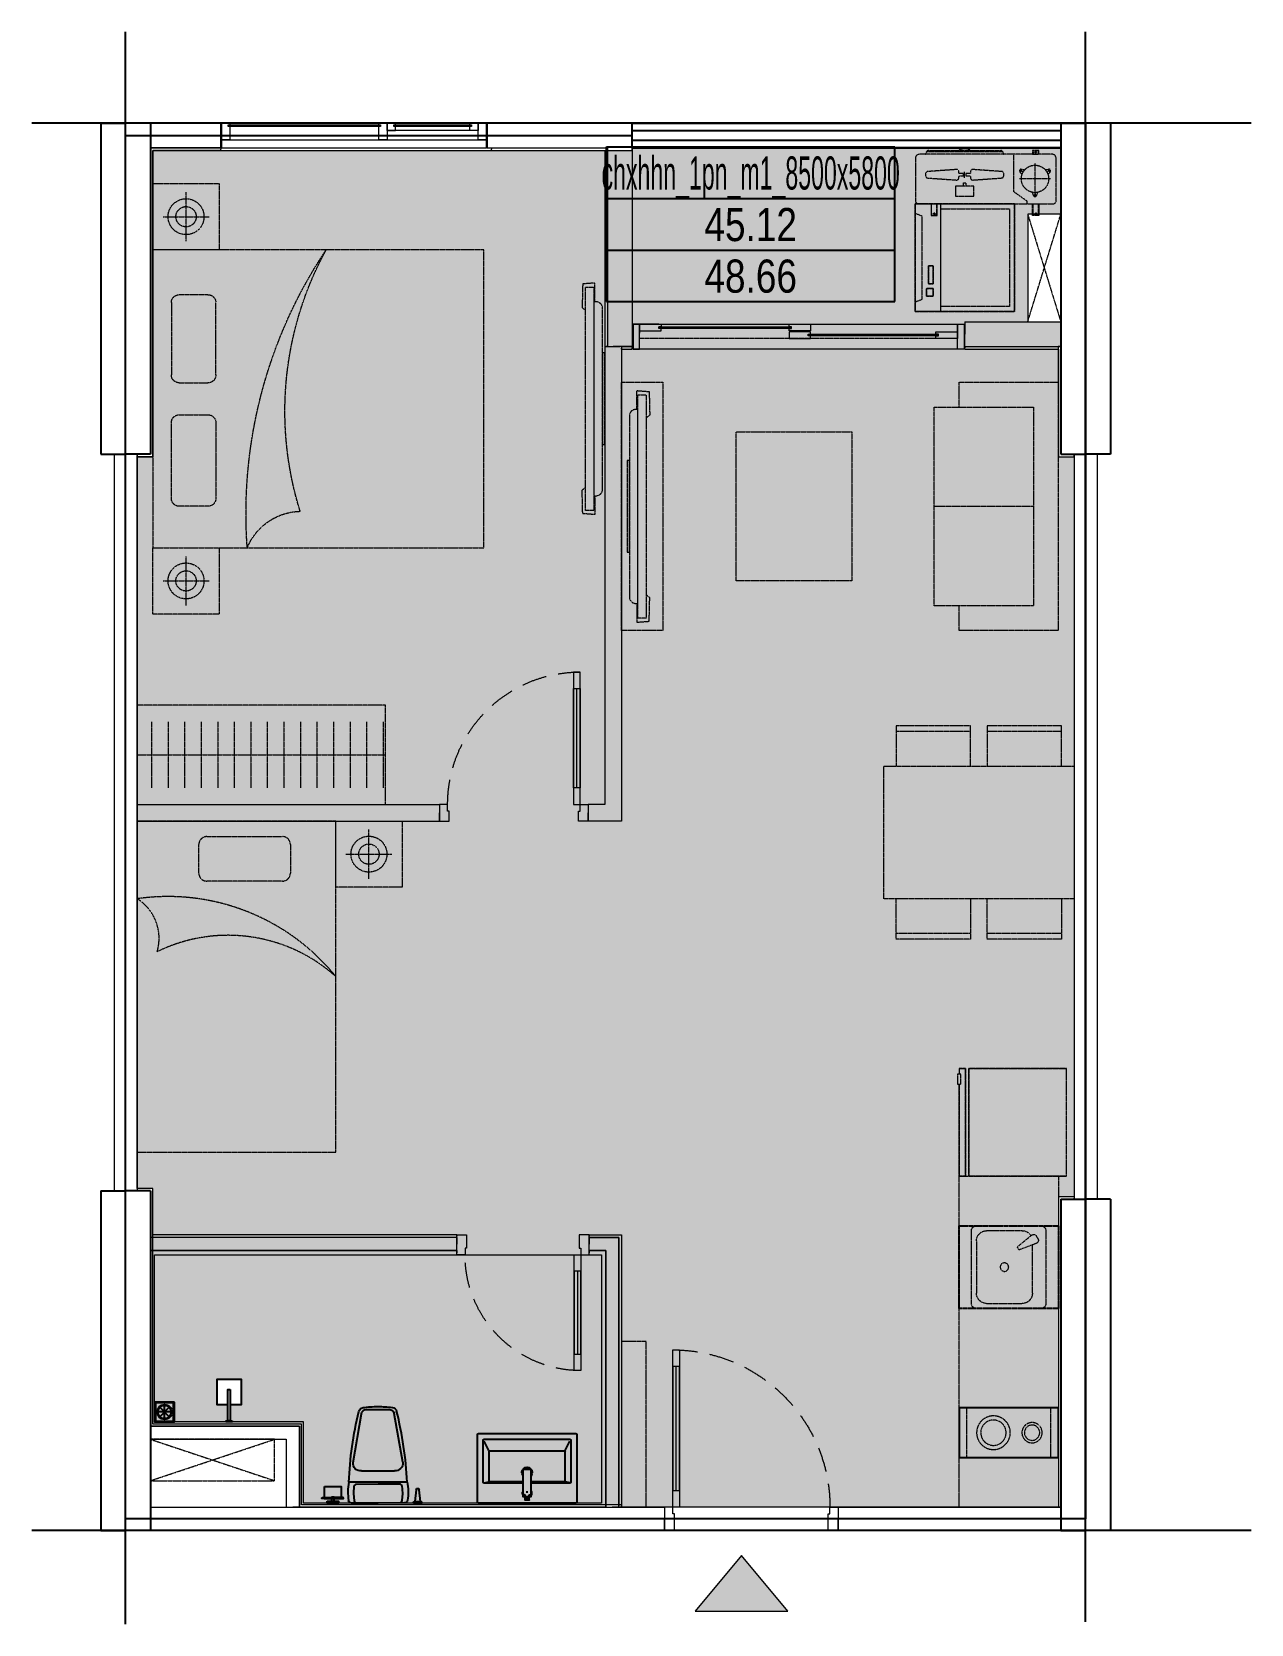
# Model space of a CAD drawing. Header units: millimetres. Extents: x -523 to 6843, y -735 to 8883.
import ezdxf
from ezdxf.enums import TextEntityAlignment as Align

# ---------------------------------------------------------------- set-up
doc = ezdxf.new("R2010")
doc.units = ezdxf.units.MM
doc.set_wipeout_variables(frame=1)
for name, pattern in [('3PN B$0$HIDDENX2', [0.75, 0.5, -0.25]), ('CONTINOUS', [0]), ('HIDDEN', [9.525, 6.35, -3.175]), ('HIDDENX2', [0.75, 0.5, -0.25])]:
    doc.linetypes.add(name, pattern=pattern)
doc.layers.get('0').update_dxf_attribs({"color": 231})
doc.layers.get('DefPoints').update_dxf_attribs({"color": 191})
doc.layers.add('A-AREA-WALL-CENTER', color=210, linetype='Continuous', plot=False)
for name, color, linetype in [('A-CONC', 2, 'Continuous'), ('A-EQPM', 127, 'Continuous'), ('A-RAIL', 153, 'Continuous')]:
    doc.layers.add(name, color=color, linetype=linetype)
for name, color, linetype, lineweight in [('A-Dien tich TT', 152, 'HIDDENX2', 5), ('A-DOOR', 142, 'Continuous', 9), ('A-FNSH', 253, 'Continuous', 9), ('A-FURN', 251, 'HIDDEN', 5), ('A-Hatch mau co cau', 7, 'Continuous', 9), ('A-HIDD', 45, 'HIDDEN', 9), ('A-WALL', 1, 'Continuous', 13), ('A-WALL-INT', 31, 'Continuous', 20), ('A-WALL-PRTN', 6, 'Continuous', 9)]:
    doc.layers.add(name, color=color, linetype=linetype, lineweight=lineweight)
doc.layers.add('DT 1PN', color=7, linetype='Continuous', lineweight=0, true_color=0xddd3c5)
doc.styles.add('VTK_Arial', font='arial.ttf', dxfattribs={"width": 0.8})

# ---------------------------------------------------------------- blocks, each defined once
blk = doc.blocks.new('DT-CAN')
at = {"layer": 'DefPoints'}
for p, q in [((-870.7, 0), (870.7, 0)), ((-870.7, -934.4), (-870.7, 0)), ((870.7, -934.4), (870.7, 0)), ((-870.7, -311.5), (870.7, -311.5)), ((-870.7, -622.9), (870.7, -622.9)), ((-870.7, -934.4), (870.7, -934.4))]:
    blk.add_line(p, q, dxfattribs=at)
at = {"layer": 'DefPoints', "color": 7, "style": 'VTK_Arial', "width": 0.5}
blk.add_attdef('LOAICAN', text='', height=200, dxfattribs=at).set_placement((0, -257.5), align=Align.CENTER)
at = {"layer": 'DefPoints', "color": 5, "style": 'VTK_Arial', "width": 0.8}
blk.add_attdef('DT-TT', text='', height=200, dxfattribs=at).set_placement((0, -569), align=Align.CENTER)
at = {"layer": 'DefPoints', "color": 6, "style": 'VTK_Arial', "width": 0.8}
blk.add_attdef('DT-TIM', text='', height=200, dxfattribs=at).set_placement((0, -880.4), align=Align.CENTER)
blk = doc.blocks.new('F-PN-GIUONG-2000X1200')
at = {"linetype": 'HIDDEN', "ltscale": 0.3}
for p, q in [((141.8, -274.7), (315, -274.7)), ((93.9, -779.9), (93.9, -322.5)), ((362.9, -322.5), (362.9, -779.9)), ((315, -827.8), (141.8, -827.8))]:
    blk.add_line(p, q, dxfattribs=at)
blk.add_lwpolyline([(0, 0), (0, -1200), (2000, -1200), (2000, 0)], close=True, dxfattribs=at)
for centre, radius, start, end in [((1762.2, -1014.2), 1306, 129.05616, 188.18057), ((1666.4, -651.3), 976.1, 138.14511, 206.02065), ((141.8, -322.5), 47.8, 90, 180), ((315, -322.5), 47.8, 0, 90), ((141.8, -779.9), 47.8, 180, 270), ((315, -779.9), 47.8, 270, 0), ((708.4, -1349.5), 281.8, 73.3332, 147.96181)]:
    blk.add_arc(centre, radius, start, end, dxfattribs=at)
blk = doc.blocks.new('A$C99de5d64')
at = {"layer": 'A-Hatch mau co cau', "true_color": 0xb30000}
h = blk.add_hatch(color=12, dxfattribs=at)
h.dxf.hatch_style = 1
h.paths.add_polyline_path([(-174.8, 210), (0, 0), (175.2, 210)])
at = {"layer": 'A-Hatch mau co cau', "color": 12, "true_color": 0xb30000}
blk.add_lwpolyline([(-174.8, 210), (0, 0), (175.2, 210)], close=True, dxfattribs=at)
blk = doc.blocks.new('F-PN-GIUONG-2000X1800')
at = {"linetype": 'HIDDEN', "ltscale": 0.3}
for p, q in [((332.5, -250.5), (159.2, -250.5)), ((111.4, -298.4), (111.4, -755.8)), ((380.4, -755.8), (380.4, -298.4)), ((159.2, -803.7), (332.5, -803.7)), ((111.4, -1481), (111.4, -1044.2)), ((159.2, -996.3), (332.5, -996.3)), ((380.4, -1044.2), (380.4, -1481)), ((332.5, -1528.8), (159.2, -1528.8))]:
    blk.add_line(p, q, dxfattribs=at)
blk.add_lwpolyline([(2000, 0), (2000, -1800), (0, -1800), (0, 0), (2000, 0)], dxfattribs=at)
for centre, radius, start, end in [((3425.4, -206.5), 2863.1, 175.86471, 213.81984), ((898.8, 135.1), 355.7, 202.32224, 268.49672), ((159.2, -298.4), 47.8, 90, 180), ((332.5, -298.4), 47.8, 0, 90), ((2827.6, -825.1), 2030.2, 162.67464, 208.69937), ((159.2, -755.8), 47.8, 180, 270), ((332.5, -755.8), 47.8, 270, 0), ((159.2, -1044.2), 47.8, 90, 180), ((332.5, -1044.2), 47.8, 0, 90), ((159.2, -1481), 47.8, 180, 270), ((332.5, -1481), 47.8, 270, 0)]:
    blk.add_arc(centre, radius, start, end, dxfattribs=at)
blk = doc.blocks.new('*U17')
blk.add_line((-100, -70), (-850, -70))
for points in [[(140, 0), (140, -60), (40, -60), (40, -50), (0, -50), (0, 0)], [(0, -50), (-950, -50), (-950, -90), (0, -90)], [(-100, -50), (-100, -90), (-850, -90), (-850, -50)], [(140, -1050), (140, -990), (40, -990), (40, -1000), (0, -1000), (0, -1050)]]:
    blk.add_lwpolyline(points, close=True)
at = {"linetype": '3PN B$0$HIDDENX2', "ltscale": 300}
blk.add_arc((0, -50), 950, 180, 270, dxfattribs=at)
blk = doc.blocks.new('*U18')
blk.add_line((-100, 70), (-700, 70))
for points in [[(100, 900), (100, 840), (40, 840), (40, 850), (0, 850), (0, 900)], [(0, 50), (-800, 50), (-800, 90), (0, 90)], [(-100, 50), (-100, 90), (-700, 90), (-700, 50)], [(100, 0), (100, 60), (40, 60), (40, 50), (0, 50), (0, 0)]]:
    blk.add_lwpolyline(points, close=True)
at = {"linetype": '3PN B$0$HIDDENX2', "ltscale": 300}
blk.add_arc((0, 50), 800, 90, 180, dxfattribs=at)
blk = doc.blocks.new('*U19')
blk.add_line((-100, -70), (-600, -70))
for points in [[(120, 0), (120, -60), (40, -60), (40, -50), (0, -50), (0, 0)], [(0, -50), (-700, -50), (-700, -90), (0, -90)], [(-100, -50), (-100, -90), (-600, -90), (-600, -50)], [(120, -800), (120, -740), (40, -740), (40, -750), (0, -750), (0, -800)]]:
    blk.add_lwpolyline(points, close=True)
at = {"linetype": '3PN B$0$HIDDENX2', "ltscale": 300}
blk.add_arc((0, -50), 700, 180, 270, dxfattribs=at)
blk = doc.blocks.new('*U9')
at = {"linetype": 'HIDDEN', "ltscale": 0.3}
for p, q in [((75, 644.4), (75, 400)), ((525, 644.4), (75, 644.4)), ((75, 608.9), (525, 608.9)), ((525, 400), (525, 644.4)), ((1075, 644.4), (625, 644.4)), ((625, 644.4), (625, 400)), ((625, 608.9), (1075, 608.9)), ((1075, 400), (1075, 644.4)), ((1150, 400), (0, 400)), ((0, 400), (0, -400)), ((1150, -400), (1150, 400)), ((0, -400), (1150, -400)), ((75, -644.4), (75, -400)), ((525, -400), (525, -644.4)), ((625, -644.4), (625, -400)), ((1075, -400), (1075, -644.4)), ((525, -608.9), (75, -608.9)), ((525, -644.4), (75, -644.4)), ((1075, -608.9), (625, -608.9)), ((1075, -644.4), (625, -644.4))]:
    blk.add_line(p, q, dxfattribs=at)
blk = doc.blocks.new('E-CHUNG-GATHOATSAN-01')
at = {"ltscale": 2}
for p, q in [((60, 20), (60, 100)), ((100, 60), (20, 60)), ((88.3, 88.3), (31.7, 31.7)), ((88.3, 31.7), (31.7, 88.3))]:
    blk.add_line(p, q, dxfattribs=at)
for points in [[(120, 120), (0, 120), (0, 0), (120, 0)], [(115, 115), (5, 115), (5, 5), (115, 5)]]:
    blk.add_lwpolyline(points, close=True, dxfattribs=at)
for radius in [45, 40]:
    blk.add_circle((60, 60), radius, dxfattribs=at)
blk = doc.blocks.new('E-VS-VOISENTAM-01')
at = {"color": 0}
blk.add_wipeout([(-6.3, -17.9), (-6.3, -7.6), (-105.3, -7.6), (-105.3, -75.1), (-255.3, -75.1), (-255.3, 74.9), (-105.3, 74.9), (-105.3, 7.4), (-6.3, 7.4), (-6.3, 17.9), (0, 17.9), (0, -17.9)], dxfattribs=at)
blk.add_lwpolyline([(-105.3, -7.6), (-105.3, -75.1), (-255.3, -75.1), (-255.3, 74.9), (-105.3, 74.9), (-105.3, 7.4)], dxfattribs=at)
for points in [[(-195.1, -7.6), (-6.3, -7.6), (-6.3, 7.4), (-195.1, 7.4)], [(-6.3, -17.9), (0, -17.9), (0, 17.9), (-6.3, 17.9)]]:
    blk.add_lwpolyline(points, close=True, dxfattribs=at)
blk = doc.blocks.new('E-VS-BONCAU-01')
for p, q in [((-145.5, -13.9), (-139.8, 0.5)), ((-148.9, -57.3), (-145.5, -13.9)), ((-146.2, -104.4), (-148.9, -57.3)), ((145.4, -15), (148.5, -58.4)), ((148.5, -58.4), (145.4, -105.5)), ((213.1, -0.8), (265.4, -1)), ((221.8, -9.6), (256.7, -9.7)), ((230.2, -79.4), (221.8, -9.6)), ((256.7, -9.7), (247.7, -79.5)), ((-0.5, -126.3), (-176.3, -125.6)), ((-136.7, -112.2), (-146.2, -104.4)), ((-0.4, -113.3), (-136.7, -112.2)), ((-0.5, -126.3), (-0.5, -126.3)), ((175.4, -127), (-0.5, -126.3)), ((135.8, -113.2), (-0.4, -113.3)), ((145.4, -105.5), (135.8, -113.2)), ((-150.9, -245), (-101.2, -539.8)), ((-100, -194.5), (98.5, -195.2)), ((149, -246.1), (97.1, -540.5)), ((-71.2, -564.4), (-2.2, -564.6)), ((-2.2, -564.6), (66.9, -564.9))]:
    blk.add_line(p, q)
for points in [[(-307.4, -12.3), (-240.3, -12.3), (-240.3, 0.4), (-307.4, 0.4)], [(-324.6, -100.9), (-223.3, -100.9), (-223.3, -24.5), (-324.6, -24.5)], [(-281.4, -35.9), (-281.4, -12.3), (-266.2, -12.3), (-266.2, -35.9)]]:
    blk.add_lwpolyline(points, close=True)
for points in [[(160.1, -0.6), (0, 0), (-160.1, 0.6)], [(139.8, -0.5), (145.4, -15)]]:
    blk.add_lwpolyline(points)
for points in [[(-337.2, -33.4), (-281.4, -33.4), (-281.4, -26.6), (-337.2, -26.6, 1)], [(-210.5, -33.4), (-266.2, -33.4), (-266.2, -26.6), (-210.5, -26.6, -1)]]:
    blk.add_lwpolyline(points, format="xyb", close=True)
for centre, radius, start, end in [((225.4, 2.7), 12.8, 195.93034, 253.62994), ((238.9, -79.4), 8.72, 179.78014, 359.78014), ((253.1, 2.6), 12.8, 285.93034, 343.62994)]:
    blk.add_arc(centre, radius, start, end)
for centre, major_axis, ratio, start_param, end_param in [((-160.1, -17.6), (-12.9, -12.8), 1, 3.926991, 5.363819), ((-160.1, -17.6), (-12.9, -12.8), 1, 3.926991, 5.363819), ((-160.1, -17.6), (-12.9, -12.8), 1, 3.926991, 5.363819), ((160, -18.8), (-12.9, -12.8), 1, 2.490163, 3.926991), ((160, -18.8), (-12.9, -12.8), 1, 2.490163, 3.926991), ((-309.7, -59.9), (-491.9, 11.9), 0.754969, 2.992228, 3.290957), ((1638.9, -88), (-275.8, 1956.4), 0.917923, 1.461172, 1.68042), ((-105.7, -239.6), (-32.1, 32.3), 1, 5.374496, 7.190108), ((103.9, -240.4), (-32.3, -32.1), 1, 2.23467, 4.050282), ((-85.9, -545.6), (-22.1, -22), 1, -0.518895, 0.614897), ((-85.9, -545.6), (-22.1, -22), 1, -0.518895, 0.614897), ((-71, -533.5), (-21.8, 21.9), 1, 0.993435, 2.351364), ((-9.9, -27.7), (-393.7, -390.7), 1, 0.641923, 0.802984), ((-9.9, -27.7), (-393.7, -390.7), 1, 0.641923, 0.802984), ((9.6, -27.8), (-390.7, 393.7), 1, 2.338609, 2.49967), ((9.6, -27.8), (-390.7, 393.7), 1, 2.338609, 2.49967), ((66.9, -534), (-21.8, 21.9), 1, 2.361025, 3.718954), ((81.7, -546.2), (-22.1, -22), 1, 0.955899, 2.089692), ((81.7, -546.2), (-22.1, -22), 1, 0.955899, 2.089692)]:
    blk.add_ellipse(centre, major_axis=major_axis, ratio=ratio, start_param=start_param, end_param=end_param)
at = {"extrusion": (0, 0, -1)}
for centre, major_axis, ratio, start_param, end_param in [((309.2, -62.3), (492, 8.1), 0.754969, 2.992228, 3.290957), ((-1639.5, -75.4), (-290.8, -1954.2), 0.917923, 4.602765, 4.822013)]:
    blk.add_ellipse(centre, major_axis=major_axis, ratio=ratio, start_param=start_param, end_param=end_param, dxfattribs=at)
blk = doc.blocks.new('*U21')
blk.add_line((2589.6, 150), (0, 150))
for points in [[(0, 150), (2589.6, 150), (2589.6, 0), (0, 0)], [(0, 105), (2589.6, 105), (2589.6, 45), (0, 45)]]:
    blk.add_lwpolyline(points, close=True)
blk = doc.blocks.new('F-PN-DONGIUONG-01')
at = {"linetype": 'HIDDEN', "ltscale": 0.3}
for p, q in [((-200, -348.1), (-200, -51.9)), ((-338.8, -200), (-61.2, -200))]:
    blk.add_line(p, q, dxfattribs=at)
blk.add_lwpolyline([(0, -400), (-400, -400), (-400, 0), (0, 0)], close=True, dxfattribs=at)
for radius in [108.5, 61.3]:
    blk.add_circle((-200, -200), radius, dxfattribs=at)
blk = doc.blocks.new('*U25')
at = {"linetype": 'HIDDEN', "ltscale": 0.3}
for points in [[(1500, 0), (1500, -250), (0, -250), (0, 0)], [(473.1, -33.8), (473.1, -48), (1026.9, -48), (1026.9, -33.8)], [(1425, -100), (1425, -150), (75, -150), (75, -100)]]:
    blk.add_lwpolyline(points, close=True, dxfattribs=at)
for points in [[(164.2, -93.8), (50.4, -93.8), (56.3, -167.7), (198.5, -171.1), (215.2, -150)], [(1335.8, -93.8), (1449.6, -93.8), (1443.7, -167.7), (1301.5, -171.1), (1284.8, -150)]]:
    blk.add_lwpolyline(points, dxfattribs=at)
blk.add_lwpolyline([(1335.8, -100), (1335.8, -86.3, 0.414214), (1297.4, -48), (202.6, -48, 0.414214), (164.2, -86.3), (164.2, -100)], format="xyb", close=True, dxfattribs=at)
blk = doc.blocks.new('F-PK-TV-01')
at = {"linetype": 'HIDDEN', "ltscale": 0.3}
for points in [[(0, -113.8), (0, 0), (-73.9, -5.9), (-77.3, -148.1), (-56.2, -164.8)], [(0, -1285.4), (0, -1399.2), (-73.9, -1393.3), (-77.3, -1251.1), (-56.2, -1234.4)]]:
    blk.add_lwpolyline(points, dxfattribs=at)
for points in [[(-6.2, -1374.6), (-56.2, -1374.6), (-56.2, -24.6), (-6.2, -24.6)], [(60, -422.7), (45.8, -422.7), (45.8, -976.5), (60, -976.5)]]:
    blk.add_lwpolyline(points, close=True, dxfattribs=at)
blk.add_lwpolyline([(-6.2, -1285.4), (7.4, -1285.4, 0.414214), (45.8, -1247), (45.8, -152.2, 0.414214), (7.4, -113.8), (-6.2, -113.8)], format="xyb", close=True, dxfattribs=at)
blk = doc.blocks.new('*U27')
at = {"linetype": 'HIDDEN', "ltscale": 0.3}
for p, q in [((86.1, 499.5), (86.1, 101.1)), ((186.1, 499.5), (186.1, 101.1)), ((286.1, 499.5), (286.1, 101.1)), ((386.1, 499.5), (386.1, 101.1)), ((486.1, 499.5), (486.1, 101.1)), ((586.1, 499.5), (586.1, 101.1)), ((686.1, 499.5), (686.1, 101.1)), ((786.1, 499.5), (786.1, 101.1)), ((886.1, 499.5), (886.1, 101.1)), ((986.1, 499.5), (986.1, 101.1)), ((1086.1, 499.5), (1086.1, 101.1)), ((1186.1, 499.5), (1186.1, 101.1)), ((1286.1, 499.5), (1286.1, 101.1)), ((1386.1, 499.5), (1386.1, 101.1)), ((1486.1, 499.5), (1486.1, 101.1)), ((0, 300), (1500, 300))]:
    blk.add_line(p, q, dxfattribs=at)
blk.add_lwpolyline([(0, 0), (1500, 0), (1500, 600), (0, 600)], close=True, dxfattribs=at)
blk = doc.blocks.new('*U20')
blk.add_line((0, 150), (1600, 150))
for points in [[(0, 0), (0, 150), (-5, 150), (-5, 0)], [(1600, 0), (0, 0), (0, 100), (1600, 100)], [(0, 0), (50, 0), (50, 100), (0, 100)], [(950, 0), (1000, 0), (1000, 100), (950, 100)], [(1550, 0), (1600, 0), (1600, 100), (1550, 100)], [(1605, 0), (1605, 150), (1600, 150), (1600, 0)], [(40, 10), (960, 10), (960, 20), (40, 20)], [(1000, 0), (1550, 0), (1550, 45), (1000, 45)], [(1050, 0), (1000, 0), (1000, 45), (1050, 45)], [(1040, 10), (1510, 10), (1510, 20), (1040, 20)], [(1500, 0), (1550, 0), (1550, 45), (1500, 45)]]:
    blk.add_lwpolyline(points, close=True)
blk = doc.blocks.new('F-PN-TUGIAY-01')
at = {"linetype": 'HIDDEN', "ltscale": 0.3}
blk.add_lwpolyline([(0, -1000), (150, -1000), (150, 0), (0, 0)], close=True, dxfattribs=at)
blk = doc.blocks.new('*U35')
at = {"linetype": 'HIDDEN', "ltscale": 0.3}
for p, q in [((650, 0), (0, 0)), ((0, 0), (0, -600)), ((0, 0), (0, -444.2)), ((0, 0), (650, 0)), ((650, -600), (650, 0)), ((650, 0), (650, -444.2)), ((30, -30), (620, -30)), ((30, -444.2), (30, -30)), ((620, -30), (620, -444.2)), ((0, -600), (0, -444.2)), ((650, -444.2), (0, -444.2)), ((620, -444.2), (30, -444.2)), ((650, -600), (650, -444.2)), ((56.2, -600), (72.3, -559.6)), ((72.3, -559.6), (577.7, -559.6)), ((373.1, -490.4), (373.1, -518.1)), ((483.8, -490.4), (373.1, -490.4)), ((373.1, -518.1), (483.8, -518.1)), ((483.8, -518.1), (483.8, -490.4)), ((511.5, -490.4), (511.5, -531.9)), ((557.7, -490.4), (511.5, -490.4)), ((511.5, -531.9), (557.7, -531.9)), ((557.7, -531.9), (557.7, -490.4)), ((577.7, -559.6), (593.8, -600)), ((0, -600), (650, -600)), ((0, -600), (650, -600))]:
    blk.add_line(p, q, dxfattribs=at)
for points in [[(650, -600), (0, -600), (0, 0), (650, 0)], [(650, -600), (0, -600), (0, -444.2), (0, 0), (650, 0), (650, -444.2)], [(30, -444.2), (30, -30), (620, -30), (620, -444.2)], [(483.8, -518.1), (373.1, -518.1), (373.1, -490.4), (483.8, -490.4)], [(557.7, -531.9), (511.5, -531.9), (511.5, -490.4), (557.7, -490.4)]]:
    blk.add_lwpolyline(points, close=True, dxfattribs=at)
blk = doc.blocks.new('E-CHUNG-CUCNONG-DH')
at = {"linetype": 'HIDDEN', "ltscale": 0.3}
for p, q in [((292.8, 313.7), (311.7, 313.7)), ((302.2, 304.3), (302.2, 323.2)), ((-127.5, 157.6), (-127.5, 194.3)), ((221.4, 195.2), (205, 204.7)), ((217.9, 208.1), (208.5, 191.8)), ((297.5, 56.8), (297.5, 245.7)), ((373.6, 195.2), (390, 204.7)), ((386.5, 191.8), (377.1, 208.1)), ((391.9, 151.3), (203.1, 151.3)), ((288.1, 53.9), (306.9, 53.9)), ((297.5, 63.4), (297.5, 44.5)), ((-302.2, -61.4), (-321.1, -61.4)), ((-311.7, -51.9), (-311.7, -70.8)), ((292.8, -61.4), (311.7, -61.4)), ((302.2, -51.9), (302.2, -70.8))]:
    blk.add_line(p, q, dxfattribs=at)
blk.add_lwpolyline([(-406.1, 0), (406.1, 0, 0.414214), (425, 18.9), (425, 275.9, 0.414214), (401.4, 299.6), (-401.4, 299.6, 0.414214), (-425, 275.9), (-425, 18.9, 0.414214)], format="xyb", close=True, dxfattribs=at)
for points in [[(-363.6, 299.6), (-357.7, 314.3, -0.306678), (-344.6, 323.2), (89.6, 323.2, -0.306678), (102.7, 314.3), (108.6, 299.6)], [(219, 177.2), (205.8, 194.1, -0.677033), (214.5, 209.3), (235.8, 206.2)], [(359.2, 206.2), (380.5, 209.3, -0.677033), (389.2, 194.1), (376, 177.2)], [(314.2, 70.4), (306.3, 50.4, -0.677033), (288.7, 50.4), (280.8, 70.4)]]:
    blk.add_lwpolyline(points, format="xyb", dxfattribs=at)
for points in [[(102.7, 314.3), (-357.7, 314.3)], [(250.3, 0), (250.3, 16.2), (170, 72.6), (170, 299.6)], [(286.2, 323.2), (286.2, 299.6)], [(318.3, 323.2), (318.3, 299.6)], [(-134.4, 106.2), (-134.4, 128.2), (-120.6, 128.2), (-120.6, 106.2)], [(-327.7, -70.8), (-327.7, 0)], [(-295.6, -70.8), (-295.6, 0)], [(286.2, -70.8), (286.2, 0)], [(318.3, -70.8), (318.3, 0)]]:
    blk.add_lwpolyline(points, dxfattribs=at)
for points in [[(283.3, 299.6), (321.1, 299.6), (321.1, 323.2), (283.3, 323.2)], [(-182.9, 47.4), (-72.1, 47.4), (-72.1, 106.2), (-182.9, 106.2)], [(283.3, 0), (321.1, 0), (321.1, -70.8), (283.3, -70.8)], [(-292.8, 0), (-330.6, 0), (-330.6, -70.8), (-292.8, -70.8)]]:
    blk.add_lwpolyline(points, close=True, dxfattribs=at)
for centre, radius in [((302.2, 313.7), 4.72), ((297.5, 151.3), 82.6), ((-311.7, -61.4), 4.72), ((302.2, -61.4), 4.72)]:
    blk.add_circle(centre, radius, dxfattribs=at)
blk.add_arc((-127.5, 257.1), 75.6, 61.04446, 118.95554, dxfattribs=at)
for points, weights, knots in [([(-162.1, 193.1), (-162.1, 188.2), (-162.1, 183.3), (-148.2, 183.3), (-134.3, 183.3), (-134.3, 175.9), (-134.3, 168.6), (-148.2, 168.6), (-162.1, 168.6), (-162.1, 163.7), (-162.1, 158.8), (-162.1, 152.4), (-166.6, 148), (-171, 143.6), (-177.1, 144.2), (-264, 150.3), (-350.9, 156.5), (-363.6, 157.6), (-363.6, 171.1), (-363.6, 175.9), (-363.6, 180.7), (-363.6, 194.3), (-350.9, 195.4), (-264, 201.6), (-177.1, 207.7), (-171, 208.2), (-166.6, 203.9), (-162.1, 199.5), (-162.1, 193.1)], [1, 1, 1, 1, 1, 1, 1, 1, 1, 1, 1, 0.916058650995, 1, 0.916058650995, 1, 1, 1, 0.734760240583, 1, 1, 1, 0.734760240583, 1, 1, 1, 0.916058650995, 1, 0.916058650995, 1], [0, 0, 0, 1, 1, 2, 2, 3, 3, 4, 4, 5, 5, 5.825313, 5.825313, 6.650626, 6.650626, 7.650626, 7.650626, 9.141593, 9.141593, 10.141593, 10.141593, 11.632559, 11.632559, 12.632559, 12.632559, 13.457872, 13.457872, 14.283185, 14.283185, 14.283185]), ([(95.9, 156.5), (9, 150.3), (-77.9, 144.2), (-84, 143.6), (-88.4, 148), (-92.9, 152.4), (-92.9, 158.8), (-92.9, 163.7), (-92.9, 168.6), (-106.8, 168.6), (-120.7, 168.6), (-120.7, 175.9), (-120.7, 183.3), (-106.8, 183.3), (-92.9, 183.3), (-92.9, 188.2), (-92.9, 193.1), (-92.9, 199.5), (-88.4, 203.9), (-84, 208.2), (-77.9, 207.7), (9, 201.6), (95.9, 195.4), (108.6, 194.3), (108.6, 180.7), (108.6, 175.9), (108.6, 171.1), (108.6, 157.6), (95.9, 156.5)], [1, 1, 1, 0.916058650995, 1, 0.916058650995, 1, 1, 1, 1, 1, 1, 1, 1, 1, 1, 1, 0.916058650995, 1, 0.916058650995, 1, 1, 1, 0.734760240583, 1, 1, 1, 0.734760240583, 1], [0, 0, 0, 1, 1, 1.825313, 1.825313, 2.650626, 2.650626, 3.650626, 3.650626, 4.650626, 4.650626, 5.650626, 5.650626, 6.650626, 6.650626, 7.650626, 7.650626, 8.475939, 8.475939, 9.301253, 9.301253, 10.301253, 10.301253, 11.792219, 11.792219, 12.792219, 12.792219, 14.283185, 14.283185, 14.283185])]:
    blk.add_rational_spline(points, weights, degree=2, knots=knots, dxfattribs=at)
blk = doc.blocks.new('*U37')
at = {"linetype": 'HIDDEN', "ltscale": 0.3}
blk.add_line((1960, 85), (40, 85), dxfattribs=at)
for p, q in [((158.1, 15.5), (158.1, 24.5)), ((1060.6, 60.5), (1060.6, 69.5))]:
    blk.add_line(p, q)
blk.add_lwpolyline([(0, 0), (2000, 0), (2000, 150), (0, 150)], close=True)
for points in [[(40, 54.5), (40, 0), (0, 0), (0, 150), (40, 150), (40, 0), (40, 0), (40, 54.5)], [(1960, 54.5), (1960, 0), (2000, 0), (2000, 150), (1960, 150), (1960, 0), (1960, 0), (1960, 54.5)], [(155, 0), (40, 0), (40, 10), (40, 10), (40, 40), (155, 40), (162, 40), (170, 40), (170, 25), (155, 25), (155, 15)], [(155, 0), (162, 0), (170, 0), (170, 15), (155, 15)], [(158.1, 15.5), (954, 15.5), (954, 24.5), (158.1, 24.5)], [(1072.5, 45), (942.5, 45), (942.5, 45), (942.5, 45), (942.5, 85), (1057.5, 85), (1064.5, 85), (1072.5, 85), (1072.5, 70), (1057.5, 70), (1057.5, 60), (1072.5, 60), (1072.5, 45)], [(942.5, 0), (1072.5, 0), (1072.5, 0), (1072.5, 0), (1072.5, 40), (957.5, 40), (950.5, 40), (942.5, 40), (942.5, 25), (957.5, 25), (957.5, 15), (942.5, 15), (942.5, 0)], [(1060.6, 60.5), (1842, 60.5), (1842, 69.5), (1060.6, 69.5)], [(1960, 45), (1960, 45), (1960, 85), (1845.5, 85), (1838.5, 85), (1830.5, 85), (1830.5, 70), (1845.5, 70), (1845.5, 60)], [(1845.5, 60), (1830.5, 60), (1830.5, 45), (1960, 45), (1960, 45), (1960, 45), (1960, 45)]]:
    blk.add_lwpolyline(points)
blk = doc.blocks.new('F-PK-BANSOAN-01')
at = {"linetype": 'HIDDEN', "ltscale": 0.3}
blk.add_lwpolyline([(-700, -900), (-700, 0), (0, 0), (0, -900)], close=True, dxfattribs=at)
blk = doc.blocks.new('*U40')
at = {"linetype": 'HIDDEN', "ltscale": 0.3}
for p, q in [((-750, -150), (-750, -1350)), ((-150, -150), (-750, -150)), ((-150, -1350), (-150, -150)), ((-150, -750), (-750, -750)), ((-750, -1350), (-150, -1350))]:
    blk.add_line(p, q, dxfattribs=at)
blk.add_lwpolyline([(-600, -1350), (-600, -1500), (0, -1500), (0, 0), (-600, 0), (-600, -150)], dxfattribs=at)
blk = doc.blocks.new('*U63')
at = {"ltscale": 0.3}
blk.add_lwpolyline([(45, -300), (45, 0), (555, 0), (555, -300)], close=True, dxfattribs=at)
for centre, radius in [((208, -149.9), 101.6), ((441.3, -149.9), 61.2)]:
    blk.add_circle(centre, radius, dxfattribs=at)
at = {"linetype": 'HIDDEN', "ltscale": 0.3}
for centre, radius in [((208, -149.9), 76.6), ((441.3, -149.9), 46.2)]:
    blk.add_circle(centre, radius, dxfattribs=at)
at = {"layer": 'DefPoints', "color": 250, "ltscale": 0.3}
blk.add_lwpolyline([(0, -300), (0, 0), (600, 0), (600, -300)], close=True, dxfattribs=at)
blk = doc.blocks.new('E-CHUNG-TULANH-01')
at = {"linetype": 'HIDDEN', "ltscale": 0.3}
for p, q in [((300, 650), (0, 650)), ((0, 650), (0, 610)), ((0, 650), (555, 650)), ((0, 610), (0, 650)), ((0, 610), (650, 610)), ((650, 610), (0, 610)), ((0, 590), (0, 0)), ((650, 590), (0, 590)), ((0, 590), (650, 590)), ((0, 0), (0, 590)), ((310, 650), (300, 650)), ((555, 650), (310, 650)), ((615, 660), (555, 660)), ((555, 660), (555, 650)), ((555, 660), (555, 640)), ((615, 660), (555, 660)), ((555, 640), (615, 640)), ((615, 650), (615, 660)), ((615, 640), (615, 660)), ((650, 650), (615, 650)), ((650, 610), (650, 650)), ((650, 650), (650, 610)), ((650, 0), (650, 590)), ((650, 590), (650, 0))]:
    blk.add_line(p, q, dxfattribs=at)
blk.add_lwpolyline([(0, 0), (650, 0), (650, 590), (0, 590)], close=True, dxfattribs=at)
blk = doc.blocks.new('*U62')
at = {"ltscale": 0.3}
blk.add_lwpolyline([(600, 2000), (0, 2000), (0, 0), (600, 0)], close=True, dxfattribs=at)
blk = doc.blocks.new('*U64')
at = {"lineweight": 5, "ltscale": 0.3}
for p, q in [((494.3, 0), (105.7, 0)), ((75, -30.7), (75, -469.3)), ((123.4, -77.5), (131.6, -63.2)), ((247.8, -128), (162.3, -57.7)), ((218.2, -30), (433, -30)), ((494.3, -91.4), (494.3, -408)), ((525, -469.3), (525, -30.7)), ((133.9, -106.9), (237.5, -145.7)), ((156.8, -408), (156.8, -115.5)), ((237.5, -145.7), (247.8, -128)), ((433, -469.3), (218.2, -469.3)), ((105.7, -500), (494.3, -500))]:
    blk.add_line(p, q, dxfattribs=at)
blk.add_circle((325.6, -250), 25.6, dxfattribs=at)
for centre, radius, start, end in [((105.7, -30.7), 30.7, 89.99998, 179.99998), ((141.1, -87.7), 20.5, 149.99998, 249.46231), ((149.3, -73.5), 20.5, 50.53766, 149.99998), ((218.2, -91.4), 61.4, 89.99998, 149.41477), ((433, -91.4), 61.4, 359.99998, 89.99998), ((494.3, -30.7), 30.7, 359.99998, 89.99998), ((105.7, -469.3), 30.7, 179.99998, 269.99998), ((218.2, -408), 61.4, 179.99998, 269.99998), ((433, -408), 61.4, 269.99998, 359.99998), ((494.3, -469.3), 30.7, 269.99998, 359.99998)]:
    blk.add_arc(centre, radius, start, end, dxfattribs=at)
at = {"layer": 'DefPoints', "color": 250, "linetype": 'HIDDEN', "ltscale": 0.3}
blk.add_lwpolyline([(0, 0), (0, -500), (600, -500), (600, 0)], close=True, dxfattribs=at)
blk = doc.blocks.new('E-VS-LAVABO-02')
at = {"extrusion": (0, 0, -1)}
for p, q in [((-300, 6), (-300, 414)), ((-294, 420), (294, 420)), ((-259, 385), (259, 385)), ((300, 414), (300, 6)), ((-265, 126), (-265, 379)), ((-230.4, 317.6), (-258.8, 374.4)), ((-230, 133.5), (-230, 309)), ((-224, 315), (224, 315)), ((230, 133.5), (230, 309)), ((230.4, 317.6), (258.8, 374.4)), ((265, 379), (265, 126)), ((-22, 203.7), (22, 203.7)), ((-24, 120), (-259, 120)), ((-257.6, 123), (-232.4, 128.4)), ((-24, 127.5), (-224, 127.5)), ((224, 127.5), (24, 127.5)), ((259, 120), (24, 120)), ((257.6, 123), (232.4, 128.4)), ((294, 0), (-294, 0)), ((-25.4, 70), (-26.5, 70)), ((-24, 70), (-24, 71.6)), ((-15.5, 48.2), (-13.1, 48.2)), ((-12.5, 44.1), (-12.5, 48.5)), ((-12.5, 19.6), (-12.5, 33.7)), ((-10.5, 35.7), (-7.5, 35.7)), ((10.5, 17.6), (-10.5, 17.6)), ((7.5, 35.5), (-7.5, 35.5)), ((5, 65), (-5, 65)), ((7.5, 35.7), (10.5, 35.7)), ((12.5, 43.8), (13.1, 43.8)), ((12.5, 19.6), (12.5, 33.7)), ((13.1, 46), (14.9, 46)), ((14.9, 43.8), (15.5, 43.8)), ((26.5, 70), (25.4, 70))]:
    blk.add_line(p, q, dxfattribs=at)
at = {"extrusion": (0, 0, -1), "flags": 128}
for points in [[(24, 39), (24, 201.7), (24, 202.4)], [(-24, 39), (-24, 201.7), (-24, 202.4)], [(-22, 37), (-15.6, 37), (15.6, 37), (22, 37)], [(12, 35), (14.4, 36.3), (15.6, 37)], [(12.8, 48.8), (15.5, 48.8), (15.5, 48.2), (13.1, 48.2), (13.1, 44.4), (15.5, 44.4), (15.5, 43.8), (12.8, 43.8), (15.5, 43.8)], [(11, 34), (10.5, 34), (-10.5, 34), (-11, 34)], [(10.5, 28.1), (0, 28.1), (-10.5, 28.1)], [(-15.6, 37), (-14.4, 36.3), (-12, 35)]]:
    blk.add_lwpolyline(points, dxfattribs=at)
for points in [[(22, 204.4), (-22, 204.4)], [(-12.5, 48.8), (-12.5, 43.8), (-13.1, 43.8), (-13.1, 46), (-14.9, 46), (-14.9, 43.8), (-15.5, 43.8), (-15.5, 48.8), (-14.9, 48.8), (-14.9, 46.6), (-13.1, 46.6), (-13.1, 48.8)]]:
    blk.add_lwpolyline(points, close=True, dxfattribs=at)
at = {"extrusion": (0, 0, -1)}
for centre, radius, start, end in [((294, 414), 6, 0, 90), ((259, 379), 6, 0, 90), ((-259, 379), 6, 90, 180), ((-294, 414), 6, 90, 180), ((224, 309), 6, 0, 90), ((-224, 309), 6, 90, 180), ((0, 185), 31, 320.62686, 219.37314), ((22, 201.7), 1.99, 0.21514, 90.21353), ((-22, 201.7), 1.99, 89.78647, 179.78486), ((259, 126), 6, 270, 0), ((224, 133.5), 6, 270, 0), ((-224, 133.5), 6, 180, 270), ((-259, 126), 6, 180, 270), ((294, 6), 6, 270, 0), ((0, 59.7), 27.5, 330.77713, 28.28414), ((0, 59.7), 26.5, 334.91237, 24.22074), ((22, 39), 2, 270, 0), ((12.8, 48.5), 0.298, 89.78647, 179.78486), ((12.8, 44.1), 0.298, 180.21514, 270.21353), ((12.8, 44.1), 0.298, 180.21514, 270.21353), ((10.5, 33.7), 2, 0, 39.64467), ((11, 32.5), 1.5, 0, 90), ((11, 29.6), 1.5, 270, 0), ((10.5, 19.6), 2, 270, 0), ((10.5, 33.7), 2, 40.21561, 90), ((-10.5, 33.7), 2, 90, 139.5327), ((-10.5, 19.6), 2, 180, 270), ((-11, 32.5), 1.5, 90, 180), ((-11, 29.6), 1.5, 180, 270), ((-10.5, 33.7), 2, 140.36277, 180), ((-22, 39), 2, 180, 270), ((0, 59.7), 26.5, 154.68391, 205.08763), ((0, 59.7), 27.5, 151.64819, 209.22287), ((-294, 6), 6, 180, 270)]:
    blk.add_arc(centre, radius, start, end, dxfattribs=at)
for centre, major_axis, start_param, end_param in [((-22, 202.4), (2, 0), 1.570796, 3.141593), ((22, 202.4), (-2, 0), 3.141593, 4.712389)]:
    blk.add_ellipse(centre, major_axis=major_axis, ratio=0.984382, start_param=start_param, end_param=end_param)
for points, knots in [([(-24, 70.6), (-24, 70.8), (-24, 71.4), (-24, 72.7), (-24, 74.5), (-24, 76.5), (-24, 78.3), (-24, 79.4), (-24, 79.7)], [0, 0, 0, 0, 0.170042, 0.387138, 0.569985, 0.748798, 0.931358, 1, 1, 1, 1]), ([(-10.5, 28.1), (-10.6, 28.1), (-10.7, 28.1), (-10.8, 28.1), (-11, 28.1), (-11, 28.1), (-11, 28.1)], [0, 0, 0, 0, 0.250855, 0.500152, 0.749125, 1, 1, 1, 1]), ([(10.5, 28.1), (10.6, 28.1), (10.7, 28.1), (10.8, 28.1), (11, 28.1), (11, 28.1), (11, 28.1)], [0, 0, 0, 0, 0.250855, 0.500152, 0.749125, 1, 1, 1, 1]), ([(24, 70.6), (24, 70.8), (24, 71.4), (24, 72.7), (24, 74.5), (24, 76.5), (24, 78.3), (24, 79.4), (24, 79.7)], [0, 0, 0, 0, 0.170042, 0.387138, 0.569985, 0.748798, 0.931358, 1, 1, 1, 1])]:
    blk.add_open_spline(points, degree=3, knots=knots)

msp = doc.modelspace()

# ---------------------------------------------------------------- hatches: boundary and pattern name
at = {"layer": 'DT 1PN'}
h = msp.add_hatch(color=256, dxfattribs=at)
h.dxf.hatch_style = 1
h.paths.add_polyline_path([(208.4, 8166.1), (3103.8, 8166.1), (3103.8, 8181.1), (4593.4, 8181.1), (4593.4, 8181.1), (5693.4, 8181.4), (5693.4, 7781.1), (5493.4, 7781.1), (5493.4, 7131.1), (5693.4, 7131.1), (5693.4, 6981.1), (5678.3, 6981.1), (5678.4, 6316.1), (5773.4, 6316.1), (5773.4, 1846.1), (5678.4, 1846.1), (5678.4, -28.9), (3038.8, -28.9), (3038.8, -13.9), (1105, -13.9), (1105, 473.1), (208.4, 473.1), (208.4, 1896.1), (113.4, 1896.1), (113.4, 6316.1), (208.4, 6316.1)])

# ---------------------------------------------------------------- linework, layer by layer
at = {"layer": 'A-AREA-WALL-CENTER'}
msp.add_lwpolyline([(43.4, 8256.1), (3103.8, 8256.1), (3103.8, 8331.1), (5843.4, 8331.1), (5843.4, 8281.1), (5843.4, 8281.4), (5843.4, -98.9), (43.4, -98.9)], close=True, dxfattribs=at)
at = {"layer": 'A-CONC', "ltscale": 0.3}
for p, q in [((-106.6, 8331.1), (43.4, 8331.1)), ((-106.6, 8331.1), (-106.6, 6331.1)), ((193.4, 8331.1), (43.4, 8331.1)), ((193.4, 8331.1), (193.4, 6331.1)), ((5693.4, 8331.1), (5843.4, 8331.1)), ((5693.4, 8331.1), (5693.4, 6331.1)), ((5993.4, 8331.1), (5843.4, 8331.1)), ((5993.4, 8331.1), (5993.4, 6331.1)), ((-106.6, 6331.1), (43.4, 6331.1)), ((193.4, 6331.1), (43.4, 6331.1)), ((5693.4, 6331.1), (5843.4, 6331.1)), ((5993.4, 6331.1), (5843.4, 6331.1)), ((-106.6, 1881.1), (43.4, 1881.1)), ((-106.6, 1881.1), (-106.6, -168.9)), ((193.4, 1881.1), (43.4, 1881.1)), ((193.4, 1881.1), (193.4, -168.9)), ((5693.4, 1831.1), (5843.4, 1831.1)), ((5693.4, 1831.1), (5693.4, -168.9)), ((5993.4, 1831.1), (5843.4, 1831.1)), ((5993.4, 1831.1), (5993.4, -168.9)), ((-106.6, -168.9), (43.4, -168.9)), ((193.4, -168.9), (43.4, -168.9)), ((5693.4, -168.9), (5843.4, -168.9)), ((5993.4, -168.9), (5843.4, -168.9))]:
    msp.add_line(p, q, dxfattribs=at)
at = {"layer": 'A-Dien tich TT', "linetype": 'CONTINOUS'}
msp.add_lwpolyline([(208.4, 8166.1), (3103.8, 8166.1), (3103.8, 8181.1), (4593.4, 8181.1), (4593.4, 8181.1), (5693.4, 8181.4), (5693.4, 8181.4), (5693.4, 8181.4), (5693.4, 7781.1), (5493.4, 7781.1), (5493.4, 7131.1), (5693.4, 7131.1), (5693.4, 6981.1), (5678.3, 6981.1), (5678.4, 6316.1), (5773.4, 6316.1), (5773.4, 1846.1), (5678.4, 1846.1), (5678.4, -28.9), (3038.8, -28.9), (3038.8, -13.9), (1105, -13.9), (1105, 473.1), (208.4, 473.1), (208.4, 1896.1), (113.4, 1896.1), (113.4, 6316.1), (208.4, 6316.1)], close=True, dxfattribs=at)
at = {"layer": 'A-FNSH', "ltscale": 0.3}
for p, q in [((618.4, 8181.1), (193.4, 8181.1)), ((193.4, 8181.1), (193.4, 6331.1)), ((618.4, 8181.1), (618.4, 8173.6)), ((2253.8, 8181.1), (2253.8, 8173.6)), ((2253.8, 8181.1), (2953.8, 8181.1)), ((2953.8, 8181.1), (2953.8, 6981.1)), ((618.4, 8166.1), (208.4, 8166.1)), ((208.4, 8166.1), (208.4, 6316.1)), ((618.4, 8166.1), (618.4, 8173.6)), ((2253.8, 8166.1), (2253.8, 8173.6)), ((2253.8, 8166.1), (2938.8, 8166.1)), ((2938.8, 8166.1), (2938.8, 6981.1)), ((2938.8, 6981.1), (2946.3, 6981.1)), ((2953.8, 6981.1), (2946.3, 6981.1)), ((3038.8, 6981.1), (3038.8, 6973.6)), ((3038.8, 6981.1), (3103.8, 6981.1)), ((3038.8, 6966.1), (3038.8, 6973.6)), ((3038.8, 6966.1), (3103.8, 6966.1)), ((3103.8, 6981.1), (3103.8, 6973.6)), ((3103.8, 6966.1), (3103.8, 6973.6)), ((5113.8, 6981.1), (5113.8, 6973.6)), ((5113.8, 6981.1), (5693.4, 6981.1)), ((5113.8, 6966.1), (5113.8, 6973.6)), ((5113.8, 6966.1), (5678.4, 6966.1)), ((5678.4, 6966.1), (5678.4, 6316.1)), ((5693.4, 6981.1), (5693.4, 6331.1)), ((193.4, 6331.1), (113.4, 6331.1)), ((113.4, 6331.1), (113.4, 6323.6)), ((113.4, 6316.1), (113.4, 6323.6)), ((208.4, 6316.1), (113.4, 6316.1)), ((5678.4, 6316.1), (5773.4, 6316.1)), ((5693.4, 6331.1), (5773.4, 6331.1)), ((5773.4, 6331.1), (5773.4, 6323.6)), ((5773.4, 6316.1), (5773.4, 6323.6)), ((208.4, 1896.1), (113.4, 1896.1)), ((113.4, 1896.1), (113.4, 1888.6)), ((113.4, 1881.1), (113.4, 1888.6)), ((193.4, 1881.1), (113.4, 1881.1)), ((193.4, 1600.6), (193.4, 1881.1)), ((208.4, 1615.6), (208.4, 1896.1)), ((5773.4, 1846.1), (5678.4, 1846.1)), ((5678.4, 1846.1), (5678.4, -28.9)), ((5773.4, 1831.1), (5693.4, 1831.1)), ((5693.4, 1831.1), (5693.4, -28.9)), ((5773.4, 1846.1), (5773.4, 1838.6)), ((5773.4, 1831.1), (5773.4, 1838.6)), ((2043.8, 1600.6), (193.4, 1600.6)), ((2043.8, 1615.6), (208.4, 1615.6)), ((2043.8, 1615.6), (2043.8, 1608.1)), ((2043.8, 1600.6), (2043.8, 1608.1)), ((2843.8, 1615.6), (2843.8, 1608.1)), ((2843.8, 1615.6), (3038.8, 1615.6)), ((2843.8, 1615.6), (2843.8, 1608.1)), ((2843.8, 1615.6), (3038.8, 1615.6)), ((2843.8, 1600.6), (2843.8, 1608.1)), ((2843.8, 1600.6), (2843.8, 1608.1)), ((2843.8, 1600.6), (3023.8, 1600.6)), ((2843.8, 1600.6), (3023.8, 1600.6)), ((3023.8, 1600.6), (3023.8, -28.9)), ((3023.8, 1600.6), (3023.8, -28.9)), ((3038.8, 1615.6), (3038.8, -28.9)), ((3038.8, 1615.6), (3038.8, -28.9)), ((193.4, 461.1), (193.4, 1520.6)), ((193.4, 1520.6), (2043.8, 1520.6)), ((218.4, 486.1), (218.4, 1495.6)), ((218.4, 1495.6), (2043.8, 1495.6)), ((2043.8, 1520.6), (2043.8, 1508.1)), ((2043.8, 1495.6), (2043.8, 1508.1)), ((2043.8, 1496.1), (2843.8, 1496.1)), ((2843.8, 1520.6), (2843.8, 1508.1)), ((2843.8, 1520.6), (2943.8, 1520.6)), ((2843.8, 1495.6), (2843.8, 1508.1)), ((2843.8, 1495.6), (2918.8, 1495.6)), ((2918.8, 1495.6), (2918.8, -3.9)), ((2943.8, 1520.6), (2943.8, -28.9)), ((1118.4, 486.1), (218.4, 486.1)), ((1118.4, -3.9), (1118.4, 486.1)), ((1093.4, 461.1), (193.4, 461.1)), ((1093.4, -28.9), (1093.4, 461.1)), ((2943.8, -28.9), (1093.4, -28.9)), ((2918.8, -3.9), (1118.4, -3.9)), ((3023.8, -28.9), (3031.3, -28.9)), ((3023.8, -28.9), (3031.3, -28.9)), ((3038.8, -28.9), (3031.3, -28.9)), ((3038.8, -28.9), (3031.3, -28.9)), ((5678.4, -28.9), (5685.9, -28.9)), ((5693.4, -28.9), (5685.9, -28.9))]:
    msp.add_line(p, q, dxfattribs=at)
at = {"layer": 'A-HIDD', "lineweight": 5, "ltscale": 0.3}
msp.add_line((193.4, 131.1), (943.4, 131.1), dxfattribs=at)
for points in [[(5493.4, 7131.1), (5693.4, 7131.1), (5693.4, 7781.1), (5493.4, 7781.1)], [(943.4, 131.1), (943.4, 381.1), (193.4, 381.1), (193.4, 131.1)]]:
    msp.add_lwpolyline(points, close=True, dxfattribs=at)
for points in [[(5493.4, 7781.1), (5693.4, 7131.1)], [(5493.4, 7131.1), (5693.4, 7781.1)], [(193.4, 381.1), (943.4, 131.1)], [(193.4, 131.1), (943.4, 381.1)]]:
    msp.add_lwpolyline(points, dxfattribs=at)
at = {"layer": 'A-WALL', "ltscale": 0.3}
for p, q in [((2043.8, 1600.6), (193.4, 1600.6)), ((193.4, 1600.6), (193.4, 1560.6)), ((193.4, 1520.6), (193.4, 1560.6)), ((2043.8, 1600.6), (2043.8, 1560.6)), ((2043.8, 1520.6), (2043.8, 1560.6)), ((3023.8, 1600.6), (2843.8, 1600.6)), ((2843.8, 1600.6), (2843.8, 1560.6)), ((2843.8, 1520.6), (2843.8, 1560.6)), ((3023.8, -28.9), (3023.8, 1600.6)), ((2043.8, 1520.6), (193.4, 1520.6)), ((2943.8, 1520.6), (2843.8, 1520.6)), ((2943.8, -28.9), (2943.8, 1520.6)), ((193.4, 461.1), (193.4, 421.1)), ((193.4, 381.1), (193.4, 421.1)), ((1093.4, 461.1), (1093.4, -28.9)), ((193.4, 381.1), (1013.4, 381.1)), ((1013.4, 381.1), (1013.4, -28.9)), ((1013.4, -28.9), (1053.4, -28.9)), ((1093.4, -28.9), (1053.4, -28.9)), ((2943.8, -28.9), (2983.8, -28.9)), ((3023.8, -28.9), (2983.8, -28.9))]:
    msp.add_line(p, q, dxfattribs=at)
at = {"layer": 'A-WALL-INT'}
for p, q in [((2938.8, 6981.1), (2988.8, 6981.1)), ((2938.8, 6981.1), (2938.8, 4215.6)), ((3038.8, 6981.1), (2988.8, 6981.1)), ((3038.8, 6981.1), (3038.8, 4115.6)), ((-26.6, 6331.1), (43.4, 6331.1)), ((-26.6, 6331.1), (-26.6, 1881.1)), ((113.4, 6331.1), (43.4, 6331.1)), ((113.4, 6331.1), (113.4, 1881.1)), ((5773.4, 6331.1), (5843.4, 6331.1)), ((5773.4, 6331.1), (5773.4, 1831.1)), ((5913.4, 6331.1), (5843.4, 6331.1)), ((5913.4, 6331.1), (5913.4, 1831.1)), ((113.4, 4215.6), (113.4, 4165.6)), ((113.4, 4215.6), (1938.8, 4215.6)), ((113.4, 4115.6), (113.4, 4165.6)), ((1938.8, 4215.6), (1938.8, 4165.6)), ((1938.8, 4115.6), (1938.8, 4165.6)), ((2938.8, 4215.6), (2838.8, 4215.6)), ((2838.8, 4215.6), (2838.8, 4165.6)), ((2838.8, 4115.6), (2838.8, 4165.6)), ((113.4, 4115.6), (1938.8, 4115.6)), ((3038.8, 4115.6), (2838.8, 4115.6)), ((-26.6, 1881.1), (43.4, 1881.1)), ((113.4, 1881.1), (43.4, 1881.1)), ((5773.4, 1831.1), (5843.4, 1831.1)), ((5913.4, 1831.1), (5843.4, 1831.1)), ((193.4, -28.9), (193.4, -98.9)), ((193.4, -28.9), (3298.8, -28.9)), ((3298.8, -28.9), (3298.8, -98.9)), ((4348.8, -28.9), (4348.8, -98.9)), ((4348.8, -28.9), (5693.4, -28.9)), ((5693.4, -28.9), (5693.4, -98.9)), ((193.4, -168.9), (193.4, -98.9)), ((193.4, -168.9), (3298.8, -168.9)), ((3298.8, -168.9), (3298.8, -98.9)), ((4348.8, -168.9), (4348.8, -98.9)), ((4348.8, -168.9), (5693.4, -168.9)), ((5693.4, -168.9), (5693.4, -98.9))]:
    msp.add_line(p, q, dxfattribs=at)
at = {"layer": 'A-WALL-PRTN'}
for p, q in [((193.4, 8331.1), (193.4, 8256.1)), ((193.4, 8331.1), (618.4, 8331.1)), ((618.4, 8331.1), (618.4, 8256.1)), ((2228.4, 8331.1), (2228.4, 8256.1)), ((2228.4, 8331.1), (3103.8, 8331.1)), ((3103.8, 8331.1), (3103.8, 6981.1)), ((193.4, 8181.1), (193.4, 8256.1)), ((193.4, 8181.1), (618.4, 8181.1)), ((618.4, 8181.1), (618.4, 8256.1)), ((2228.4, 8181.1), (2228.4, 8256.1)), ((2228.4, 8181.1), (2953.8, 8181.1)), ((2953.8, 8181.1), (2953.8, 6981.1)), ((5113.8, 7131.1), (5113.8, 7056.1)), ((5113.8, 7131.1), (5693.4, 7131.1)), ((5693.4, 7131.1), (5693.4, 7056.1)), ((5113.8, 6981.1), (5113.8, 7056.1)), ((5693.4, 6981.1), (5693.4, 7056.1)), ((2953.8, 6981.1), (3028.8, 6981.1)), ((3103.8, 6981.1), (3028.8, 6981.1)), ((5113.8, 6981.1), (5693.4, 6981.1))]:
    msp.add_line(p, q, dxfattribs=at)
at = {"layer": 'DefPoints', "ltscale": 0.3}
for p, q in [((43.4, -735.5), (43.4, 8882.7)), ((5843.4, -720.5), (5843.4, 8882.7)), ((6843.4, 8331.1), (-523.2, 8331.1)), ((6843.4, -168.9), (-523.2, -168.9))]:
    msp.add_line(p, q, dxfattribs=at)

# ---------------------------------------------------------------- block references
at = {"xscale": 1.600000000000002, "yscale": 1.600000000000002, "zscale": 1.600000000000002, "rotation": 180}
msp.add_blockref('A$C99de5d64', (3763.7, -320.6), dxfattribs=at)
at = {"layer": 'A-DOOR', "linetype": 'HIDDEN', "xscale": -1, "rotation": 180}
msp.add_blockref('*U20', (623.4, 8331.1), dxfattribs=at)
at = {"layer": 'A-DOOR', "xscale": -1, "rotation": 180}
msp.add_blockref('*U37', (3108.8, 7116.1), dxfattribs=at)
at = {"layer": 'A-DOOR', "ltscale": 0.3, "xscale": -1}
for name, p, rotation in [('*U18', (2838.8, 4215.6), 90), ('*U19', (2843.8, 1496.1), 270), ('*U17', (3298.8, -28.9), 90)]:
    msp.add_blockref(name, p, dxfattribs=dict(at, rotation=rotation))
at = {"layer": 'A-EQPM', "linetype": 'HIDDEN'}
for name, p in [('E-CHUNG-GATHOATSAN-01', (218.4, 486.1)), ('E-VS-LAVABO-02', (2468.8, -3.9))]:
    msp.add_blockref(name, p, dxfattribs=at)
at = {"layer": 'A-EQPM', "linetype": 'HIDDEN', "xscale": -1, "rotation": 180}
msp.add_blockref('E-VS-BONCAU-01', (1568.8, -3.9), dxfattribs=at)
at = {"layer": 'A-FURN', "linetype": 'HIDDEN'}
for name, p, rotation in [('E-CHUNG-CUCNONG-DH', (5240, 7843.4), 359.9999999995621), ('*U25', (3038.8, 5266.1), 90)]:
    msp.add_blockref(name, p, dxfattribs=dict(at, rotation=rotation))
for p in [(608.4, 7966.1), (608.4, 5766.1), (1713.4, 4115.6)]:
    msp.add_blockref('F-PN-DONGIUONG-01', p, dxfattribs=at)
at = {"layer": 'A-FURN'}
for name, p, xscale, yscale, zscale, rotation in [('*U35', (5413, 7843.4), 0.9999978343900435, 0.9999978343900435, 0.9999978343900435, 270.0000000000001), ('E-CHUNG-TULANH-01', (5728.4, 1971.1), 0.9999978343900534, 0.9999978343900534, 0.9999978343900534, 90.00000000000001)]:
    msp.add_blockref(name, p, dxfattribs=dict(at, xscale=xscale, yscale=yscale, zscale=zscale, rotation=rotation))
at = {"layer": 'A-FURN', "xscale": -1, "rotation": 180}
for name, p in [('F-PN-GIUONG-2000X1800', (208.4, 5766.1)), ('*U40', (5678.3, 5266.1)), ('*U9', (4623.4, 4046.7)), ('*U63', (5078.4, 271.1))]:
    msp.add_blockref(name, p, dxfattribs=at)
at = {"layer": 'A-FURN'}
for name, p in [('F-PK-TV-01', (2878.8, 7365.7)), ('F-PK-BANSOAN-01', (4431.1, 6466.1)), ('*U27', (113.4, 4215.6)), ('F-PN-TUGIAY-01', (3038.8, 971.1))]:
    msp.add_blockref(name, p, dxfattribs=at)
at = {"layer": 'A-FURN', "rotation": 270}
msp.add_blockref('F-PN-GIUONG-2000X1200', (1313.4, 4115.6), dxfattribs=at)
at = {"layer": 'A-FURN', "linetype": 'HIDDEN', "xscale": -1, "rotation": 180}
msp.add_blockref('*U62', (5078.4, 1971.1), dxfattribs=at)
at = {"layer": 'A-FURN', "xscale": -1}
msp.add_blockref('*U64', (5678.4, 1671.1), dxfattribs=at)
at = {"layer": 'A-RAIL', "linetype": 'HIDDEN', "rotation": 180}
msp.add_blockref('*U21', (5693.4, 8331.1), dxfattribs=at)
at = {"layer": 'DefPoints'}
msp.add_blockref('DT-CAN', (3819.6, 8187.7), dxfattribs=at).add_auto_attribs({'DT-TIM': '48.66', 'DT-TT': '45.12', 'LOAICAN': 'chxhhn_1pn_m1_8500x5800'})

# ---------------------------------------------------------------- next in the draw order: block references
at = {"layer": 'A-EQPM', "linetype": 'HIDDEN', "xscale": -1, "rotation": 90}
msp.add_blockref('E-VS-VOISENTAM-01', (668.4, 486.1), dxfattribs=at)

# ---------------------------------------------------------------- next in the draw order: linework, layer by layer
at = {"layer": 'A-WALL', "ltscale": 0.3}
msp.add_line((193.4, 461.1), (1093.4, 461.1), dxfattribs=at)

doc.saveas('drawing.dxf')
